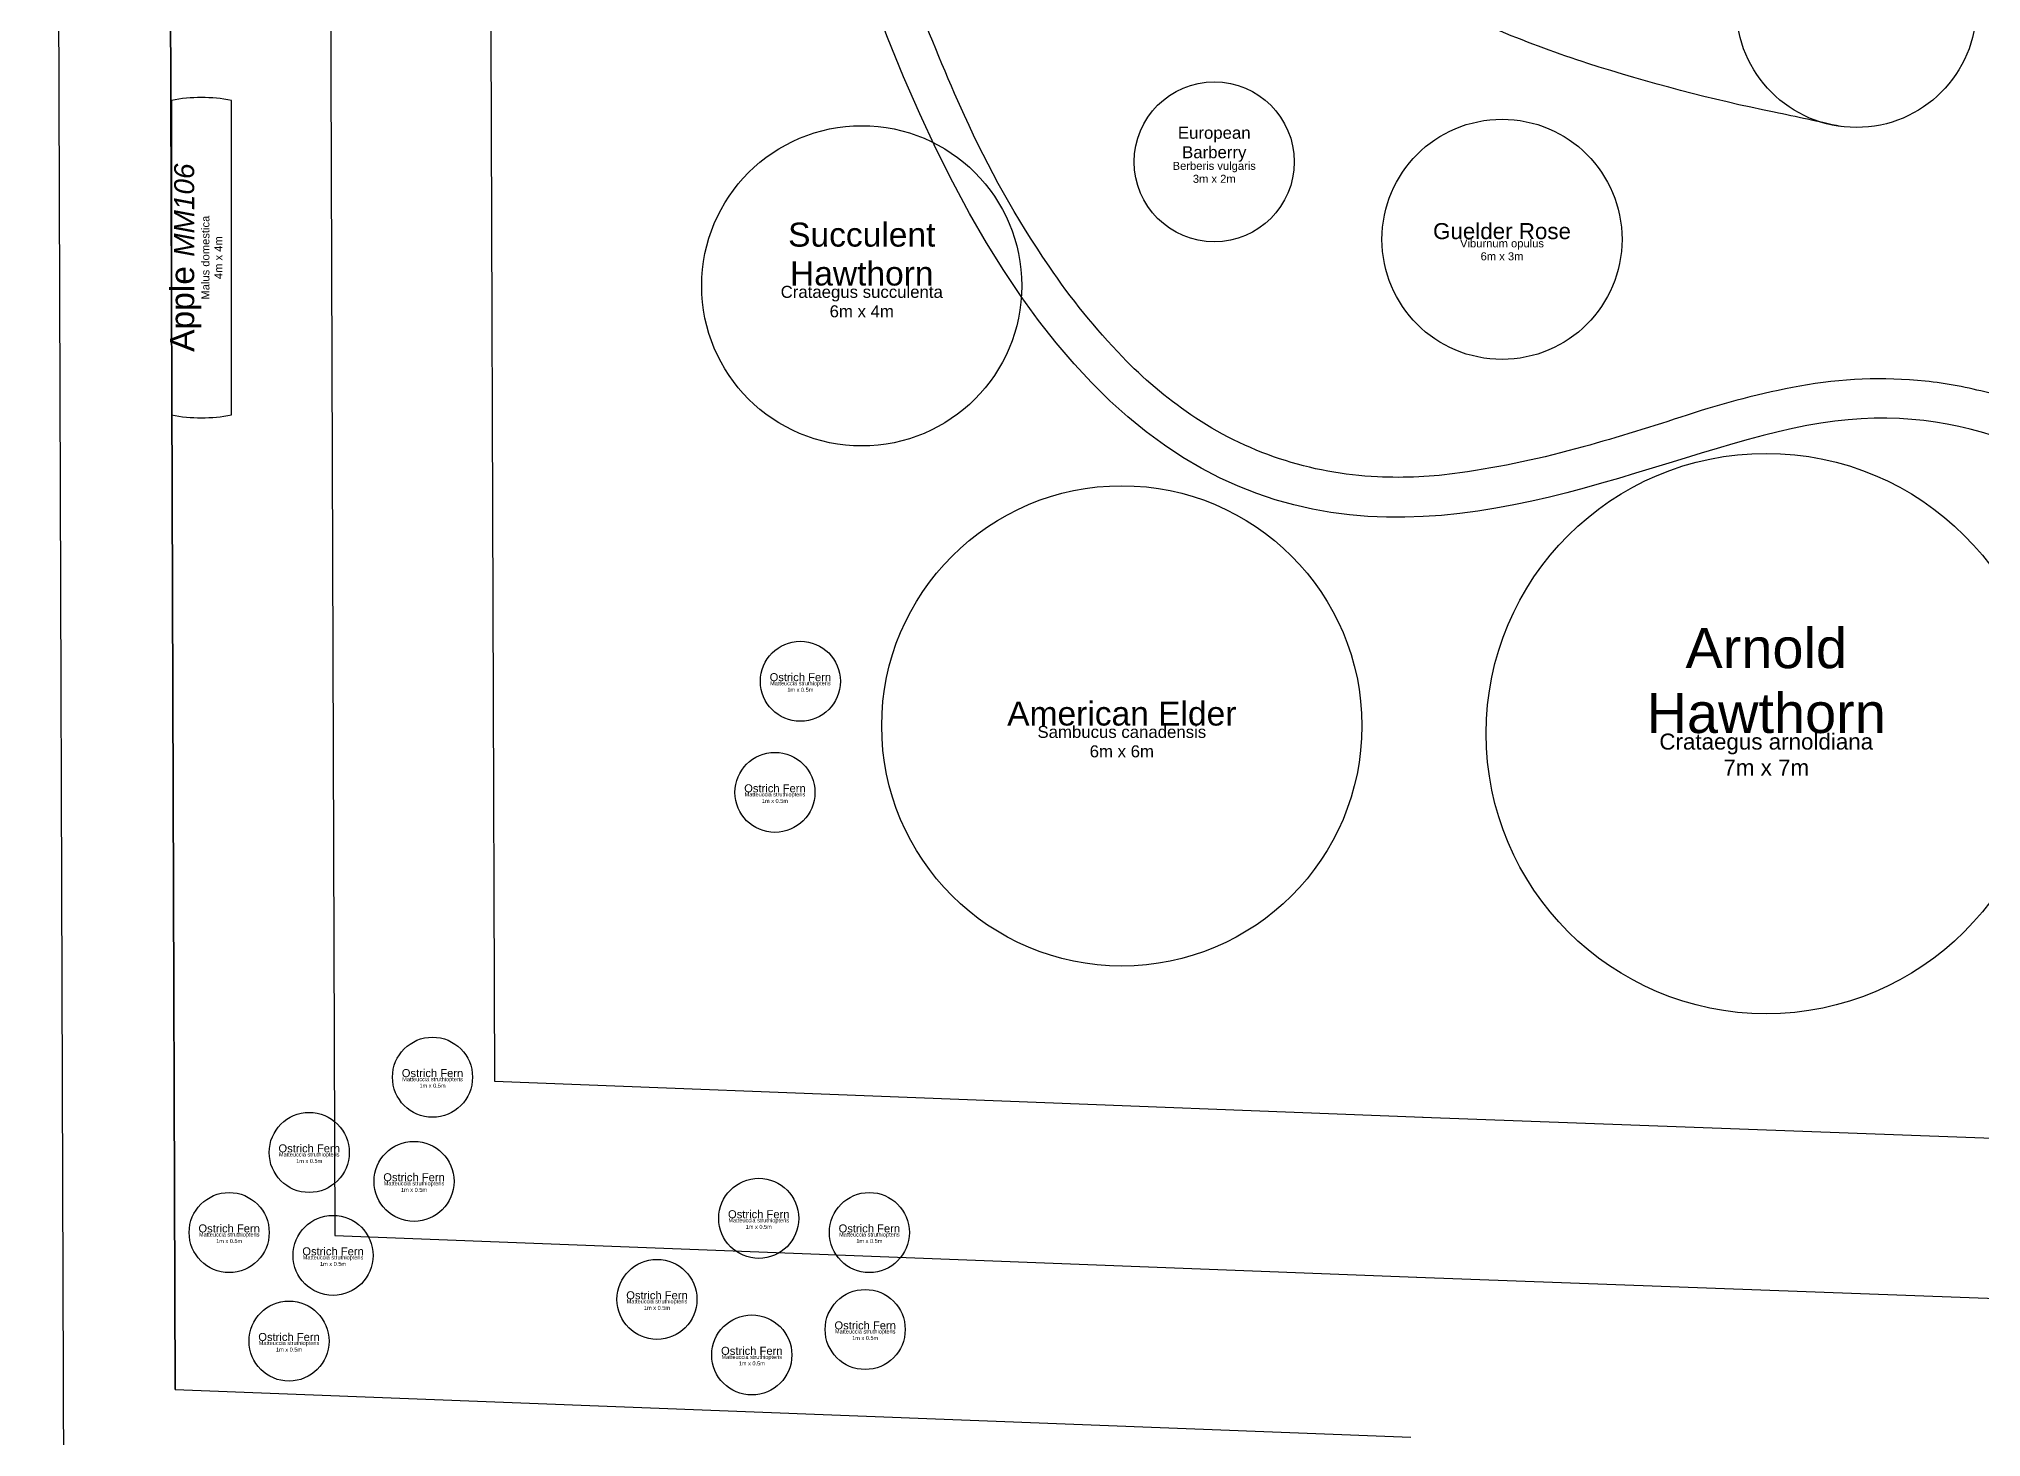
# Model space of a CAD drawing. Header units: metres. Extents: x 59 to 170, y -3 to 145.
# Drawn here: x 68.62 to 92.89, y 21.44 to 38.91 of the extents above; entities that cross this region are included whole.
import ezdxf

# ---------------------------------------------------------------- set-up
doc = ezdxf.new("R2010")
doc.units = ezdxf.units.M
for name, color, linetype, lineweight, true_color in [('Areas', 30, 'Continuous', 25, 0xff7f00), ('Boundary', 1, 'Continuous', 25, 0xff0000), ('Plant - Perennial', 3, 'Continuous', 25, 0x00ff00), ('Plant - Shrub', 3, 'Continuous', 25, 0x00ff00), ('Plant - Tree', 3, 'Continuous', 25, 0x00ff00), ('Plant - Windbreak', 3, 'Continuous', 25, 0x00ff00), ('Plant label', 30, 'Continuous', 25, 0xff7f00)]:
    doc.layers.add(name, color=color, linetype=linetype, lineweight=lineweight, true_color=true_color)
doc.styles.add('textstyle106', font='')
doc.styles.add('textstyle107', font='')
doc.styles.add('textstyle120', font='')
doc.styles.add('textstyle121', font='')
doc.styles.add('textstyle136', font='')
doc.styles.add('textstyle137', font='')
doc.styles.add('textstyle176', font='')
doc.styles.add('textstyle177', font='')
doc.styles.add('textstyle22', font='')
doc.styles.add('textstyle23', font='')
doc.styles.add('textstyle32', font='')
doc.styles.add('textstyle33', font='')
doc.styles.add('textstyle46', font='')
doc.styles.add('textstyle47', font='')
doc.styles.add('textstyle80', font='')
doc.styles.add('textstyle81', font='')
doc.styles.get('textstyle106').set_extended_font_data('Arial')
doc.styles.get('textstyle107').set_extended_font_data('Arial')
doc.styles.get('textstyle120').set_extended_font_data('Arial')
doc.styles.get('textstyle121').set_extended_font_data('Arial')
doc.styles.get('textstyle136').set_extended_font_data('Arial')
doc.styles.get('textstyle137').set_extended_font_data('Arial')
doc.styles.get('textstyle176').set_extended_font_data('Arial')
doc.styles.get('textstyle177').set_extended_font_data('Arial')
doc.styles.get('textstyle22').set_extended_font_data('Arial')
doc.styles.get('textstyle23').set_extended_font_data('Arial')
doc.styles.get('textstyle32').set_extended_font_data('Arial')
doc.styles.get('textstyle33').set_extended_font_data('Arial')
doc.styles.get('textstyle46').set_extended_font_data('Arial')
doc.styles.get('textstyle47').set_extended_font_data('Arial')
doc.styles.get('textstyle80').set_extended_font_data('Arial')
doc.styles.get('textstyle81').set_extended_font_data('Arial')

# ---------------------------------------------------------------- blocks, each defined once
blk = doc.blocks.new('Perennial - Matteuccia struthiopteris')
at = {"layer": 'Plant - Perennial'}
blk.add_circle((0, 0), 0.5, dxfattribs=at)
at = {"layer": 'Plant - Perennial', "color": 30, "true_color": 0xff7f00, "insert": (0, 0), "char_height": 0.1, "attachment_point": 8, "line_spacing_factor": 0.971628, "style": 'textstyle22'}
blk.add_mtext('Ostrich Fern', dxfattribs=at)
at = {"layer": 'Plant label', "insert": (0, 0), "char_height": 0.05, "attachment_point": 2, "line_spacing_factor": 0.971628, "style": 'textstyle23'}
blk.add_mtext('\\c32767;Matteuccia struthiopteris\\P1m x 0.5m', dxfattribs=at)
blk = doc.blocks.new('Shrub - Frangula alnus')
at = {"layer": 'Plant - Shrub'}
blk.add_circle((0, 0), 1.5, dxfattribs=at)
at = {"layer": 'Plant - Shrub', "insert": (0, 0), "char_height": 0.3, "attachment_point": 8, "line_spacing_factor": 0.971628, "style": 'textstyle47'}
blk.add_mtext('\\c32767;Alder\\PBuckthorn', dxfattribs=at)
at = {"layer": 'Plant label', "insert": (0, 0), "char_height": 0.1, "attachment_point": 2, "line_spacing_factor": 0.971628, "style": 'textstyle46'}
blk.add_mtext('\\c32767;Frangula alnus\\P4m x 3m', dxfattribs=at)
blk = doc.blocks.new('Shrub - Viburnum opulus')
at = {"layer": 'Plant - Shrub'}
blk.add_circle((0, 0), 1.5, dxfattribs=at)
at = {"layer": 'Plant - Shrub', "insert": (0, 0), "char_height": 0.2, "attachment_point": 8, "line_spacing_factor": 0.971628, "style": 'textstyle81'}
blk.add_mtext('\\c32767;Guelder Rose', dxfattribs=at)
at = {"layer": 'Plant label', "insert": (0, 0), "char_height": 0.1, "attachment_point": 2, "line_spacing_factor": 0.971628, "style": 'textstyle80'}
blk.add_mtext('\\c32767;Viburnum opulus\\P6m x 3m', dxfattribs=at)
blk = doc.blocks.new('Shrub - Berberis vulgaris')
at = {"layer": 'Plant - Shrub'}
blk.add_circle((0, 0), 1, dxfattribs=at)
at = {"layer": 'Plant - Shrub', "insert": (0, 0), "char_height": 0.15, "attachment_point": 8, "line_spacing_factor": 0.971628, "style": 'textstyle33'}
blk.add_mtext('\\c32767;European\\PBarberry', dxfattribs=at)
at = {"layer": 'Plant label', "insert": (0, 0), "char_height": 0.1, "attachment_point": 2, "line_spacing_factor": 0.971628, "style": 'textstyle32'}
blk.add_mtext('\\c32767;Berberis vulgaris\\P3m x 2m', dxfattribs=at)
blk = doc.blocks.new('Tree - Malus domestica MM106 wall')
at = {"layer": 'Plant - Tree', "flags": 128}
blk.add_lwpolyline([(-1.965, -0.75), (1.965, -0.75, 0.094589), (1.965, 0), (-1.965, 0, 0.094589)], format="xyb", close=True, dxfattribs=at)
at = {"layer": 'Plant - Tree', "insert": (0, -0.375), "char_height": 0.3, "attachment_point": 8, "line_spacing_factor": 0.971628, "style": 'textstyle137'}
blk.add_mtext('\\c32767;Apple \\fArial|b0|i1|c0|p0;\\H0.25;MM106', dxfattribs=at)
at = {"layer": 'Plant label', "insert": (0, -0.375), "char_height": 0.1, "attachment_point": 2, "line_spacing_factor": 0.971628, "style": 'textstyle136'}
blk.add_mtext('\\c32767;Malus domestica\\P4m x 4m', dxfattribs=at)
blk = doc.blocks.new('Tree - Sambucus canadensis')
at = {"layer": 'Plant - Tree'}
blk.add_circle((0, 0), 3, dxfattribs=at)
at = {"layer": 'Plant - Tree', "insert": (0, 0), "char_height": 0.3, "attachment_point": 8, "line_spacing_factor": 0.971628, "style": 'textstyle177'}
blk.add_mtext('\\c32767;American Elder', dxfattribs=at)
at = {"layer": 'Plant label', "insert": (0, 0), "char_height": 0.15, "attachment_point": 2, "line_spacing_factor": 0.971628, "style": 'textstyle176'}
blk.add_mtext('\\c32767;Sambucus canadensis\\P6m x 6m', dxfattribs=at)
blk = doc.blocks.new('Tree - Crataegus arnoldiana')
at = {"layer": 'Plant - Tree'}
blk.add_circle((0, 0), 3.5, dxfattribs=at)
at = {"layer": 'Plant - Tree', "insert": (0, 0), "char_height": 0.5, "attachment_point": 8, "line_spacing_factor": 0.971628, "style": 'textstyle107'}
blk.add_mtext('\\c32767;Arnold\\PHawthorn', dxfattribs=at)
at = {"layer": 'Plant label', "insert": (0, 0), "char_height": 0.2, "attachment_point": 2, "line_spacing_factor": 0.971628, "style": 'textstyle106'}
blk.add_mtext('\\c32767;Crataegus arnoldiana\\P7m x 7m', dxfattribs=at)
blk = doc.blocks.new('Tree - Crataegus succulenta')
at = {"layer": 'Plant - Tree'}
blk.add_circle((0, 0), 2, dxfattribs=at)
at = {"layer": 'Plant - Tree', "insert": (0, 0), "char_height": 0.3, "attachment_point": 8, "line_spacing_factor": 0.971628, "style": 'textstyle121'}
blk.add_mtext('\\c32767;Succulent\\PHawthorn', dxfattribs=at)
at = {"layer": 'Plant label', "insert": (0, 0), "char_height": 0.15, "attachment_point": 2, "line_spacing_factor": 0.971628, "style": 'textstyle120'}
blk.add_mtext('\\c32767;Crataegus succulenta\\P6m x 4m', dxfattribs=at)

msp = doc.modelspace()

# ---------------------------------------------------------------- linework, layer by layer
at = {"layer": 'Areas'}
for p, q in [((70.17, 67.496), (70.327, 22.039)), ((70.327, 22.039), (85.766, 21.445))]:
    msp.add_line(p, q, dxfattribs=at)
at = {"layer": 'Areas', "flags": 128}
for points in [[(72.17, 67.503), (72.321, 23.964), (85.843, 23.443)], [(74.17, 67.51), (74.314, 25.889), (85.92, 25.442)], [(85.912, 25.442), (93.947, 25.145), (110.478, 24.605), (114.664, 24.518)], [(85.839, 23.443), (93.877, 23.147), (110.424, 22.605), (136.16, 22.07)]]:
    msp.add_lwpolyline(points, dxfattribs=at)
msp.add_lwpolyline([(92.988, 34.486, 0.039445), (92.195, 34.633, 0.072035), (90.626, 34.571, 0.034389), (89.22, 34.21, -0.012129), (87.921, 33.813, -0.032355), (86.379, 33.488, -0.047214), (85.349, 33.438, -0.068966), (84.124, 33.665, -0.069435), (83.017, 34.214, -0.052052), (82.162, 34.938, -0.04139), (81.245, 36.069, -0.043694), (80.189, 37.95, -0.029816), (79.04, 40.964, -0.016123), (78.391, 43.284, -0.012688), (77.236, 48.449)], format="xyb", dxfattribs=at)
at = {"layer": 'Areas'}
msp.add_open_spline([(114.737, 28.008), (109.486, 27.983), (96.607, 28.833), (93.242, 38.287), (80.644, 28.474), (77.244, 46.195)], degree=3, knots=[2.304984, 2.304984, 2.304984, 2.304984, 3, 4, 5, 5, 5, 5], dxfattribs=at)
at = {"layer": 'Boundary'}
for p, q in [((68.621, 110.591), (68.932, 20.692)), ((70.327, 22.039), (70.167, 68.397)), ((70.327, 22.039), (85.765, 21.445))]:
    msp.add_line(p, q, dxfattribs=at)
at = {"layer": 'Plant - Shrub', "flags": 128}
msp.add_lwpolyline([(91.137, 37.813, 0.005899), (90.309, 37.992, -0.027626), (87.978, 38.603, -0.040866), (85.833, 39.492, -0.048553), (84.117, 40.597, -0.068019), (82.441, 42.339, -0.075845), (81.401, 44.343, -0.033939), (81.117, 45.412, -0.024866), (80.922, 46.779, -0.011041), (80.866, 47.574, -0.005738), (80.813, 49.014, 0.003427), (80.766, 50.476, 0.007771), (80.733, 51.082, 0.017064), (80.618, 52.183, 0.022237), (80.474, 52.964, 0.031863), (80.145, 54.064, 0.027127), (79.584, 55.359, 0.011238), (79.281, 55.933, 0.010904), (78.941, 56.514, 0.005462), (78.762, 56.798, 0.005626), (78.583, 57.068, 0.006905), (78.347, 57.406, 0.011486), (78.224, 57.569)], format="xyb", dxfattribs=at)

# ---------------------------------------------------------------- block references
at = {"layer": 'Plant - Perennial'}
for p in [(78.138, 30.885), (77.82, 29.497), (73.541, 25.94), (72, 25), (73.31, 24.639), (77.618, 24.177), (71, 24), (79, 24), (72.298, 23.714), (76.346, 23.165), (71.748, 22.644), (78.948, 22.789), (77.531, 22.471)]:
    msp.add_blockref('Perennial - Matteuccia struthiopteris', p, dxfattribs=at)
at = {"layer": 'Plant - Shrub'}
for name, p in [('Shrub - Frangula alnus', (91.334, 39.302)), ('Shrub - Viburnum opulus', (86.906, 36.405))]:
    msp.add_blockref(name, p, dxfattribs=at)
at = {"layer": 'Plant - Tree', "rotation": 90}
msp.add_blockref('Tree - Malus domestica MM106 wall', (70.278, 36.176), dxfattribs=at)
at = {"layer": 'Plant - Tree'}
for name, p in [('Tree - Crataegus succulenta', (78.905, 35.824)), ('Tree - Crataegus arnoldiana', (90.208, 30.232)), ('Tree - Sambucus canadensis', (82.155, 30.328))]:
    msp.add_blockref(name, p, dxfattribs=at)
at = {"layer": 'Plant - Windbreak'}
msp.add_blockref('Shrub - Berberis vulgaris', (83.31, 37.373), dxfattribs=at)

doc.saveas('drawing.dxf')
